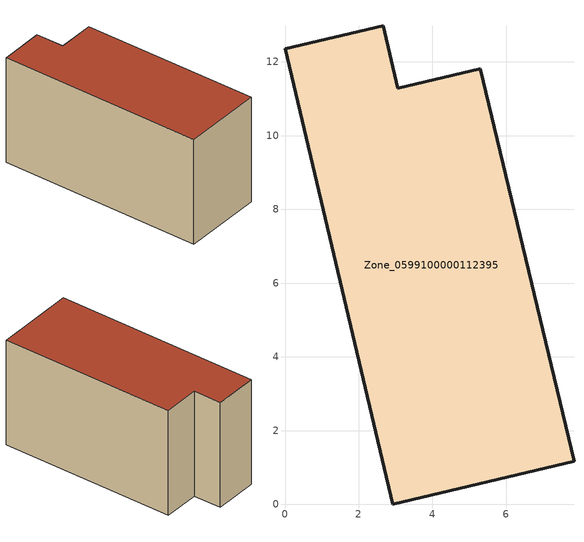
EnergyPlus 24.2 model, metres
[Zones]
Zone_0599100000112395
 floor ground (C_G): 2.93,0 0,12.35 2.66,12.98 3.06,11.29 5.29,11.82 7.84,1.16 z0
 wall outside (C_F): 3.06,11.29 2.66,12.98 0,12.35 2.93,0 7.84,1.16 5.29,11.82 3.06,11.29 z0:6.84
 roof outside (C_R): 7.84,1.16 5.29,11.82 3.06,11.29 2.66,12.98 0,12.35 2.93,0 z6.84
[BUILDING]
Pand.0599100000112395: North Axis=0; Terrain=City; Loads Convergence Tolerance Value=0.04; Temperature Convergence Tolerance Value=0.4; Solar Distribution=FullExterior; Maximum Number of Warmup Days=25; Minimum Number of Warmup Days=1
[Site:Location]
Rotterdam.The.Hague.AP_ZH_NLD Design_Conditions: Latitude=51.96; Longitude=4.45; Time Zone=1; Elevation=-4.5
[SITE:GROUNDTEMPERATURE:BUILDINGSURFACE]
18, 18, 18, 18, 18, 18, 18, 18, 18, 18, 18, 18
[MATERIAL] Thermal Absorptance=0.9; Solar Absorptance=0.7; Visible Absorptance=0.7
Name | Roughness | Thickness | Conductivity | Density | Specific Heat
G.TI.1992-2005 | MediumSmooth | 0.15 | 0.06 | 540 | 1210
F.TI.1992-2005 | Rough | 0.3 | 0.12 | 1920 | 840
R.TI.1992-2005 | MediumRough | 0.2 | 0.08 | 1500 | 1000
[CONSTRUCTION]
C_G: G.TI.1992-2005
C_F: F.TI.1992-2005
C_R: R.TI.1992-2005
[ZONE]
Zone_0599100000112395: Type=1; Multiplier=1; Ceiling Height=Autocalculate; Volume=Autocalculate; Floor Area=autocalculate; Part of Total Floor Area=Yes
[ZONEINFILTRATION:DESIGNFLOWRATE]
Infil_Zone_0599100000112395: Zone or ZoneList or Space or SpaceList=Zone_0599100000112395; Schedule=AlwaysOn; Design Flow Rate Calculation Method=Flow/Area; Flow Rate per Floor Area=0.0015; Constant Term Coefficient=1; Temperature Term Coefficient=0; Velocity Term Coefficient=0; Velocity Squared Term Coefficient=0
[HVACTEMPLATE:ZONE:IDEALLOADSAIRSYSTEM]
Zone_0599100000112395: Maximum Heating Supply Air Temperature=50; Minimum Cooling Supply Air Temperature=13; Maximum Heating Supply Air Humidity Ratio=0.0156; Minimum Cooling Supply Air Humidity Ratio=0.0077; Heating Limit=NoLimit; Cooling Limit=NoLimit; Dehumidification Control Type=ConstantSensibleHeatRatio; Cooling Sensible Heat Ratio=0.7; Dehumidification Setpoint=60; Humidification Control Type=None; Humidification Setpoint=30; Outdoor Air Method=None; Outdoor Air Flow Rate per Person=0.00944; Outdoor Air Flow Rate per Zone Floor Area=0; Outdoor Air Flow Rate per Zone=0; Demand Controlled Ventilation Type=None; Outdoor Air Economizer Type=NoEconomizer; Heat Recovery Type=None; Sensible Heat Recovery Effectiveness=0.7; Latent Heat Recovery Effectiveness=0.65
[ZONECONTROL:THERMOSTAT]
ThermostatControl_Zone_0599100000112395: Zone or ZoneList=Zone_0599100000112395; Control Type Schedule=DualSetpointControlType; Control 1=Thermostat_Zone_0599100000112395; Temperature Difference Between Cutout And Setpoint=0
[THERMOSTATSETPOINT:DUALSETPOINT]
Thermostat_Zone_0599100000112395: Heating Setpoint Temperature Schedule=HeatingSetpoint_Zone_0599100000112395; Cooling Setpoint Temperature Schedule=CoolingSetpoint_Zone_0599100000112395
[SCHEDULE:COMPACT]
HeatingSetpoint_Zone_0599100000112395: Through: 12/31, For: AllDays, Until: 24:00, 21
CoolingSetpoint_Zone_0599100000112395: Through: 12/31, For: AllDays, Until: 24:00, 24
DualSetpointControlType: Through: 12/31, For: AllDays, Until: 24:00, 4
AlwaysOn: Through: 12/31, For: AllDays, Until: 24:00, 1
